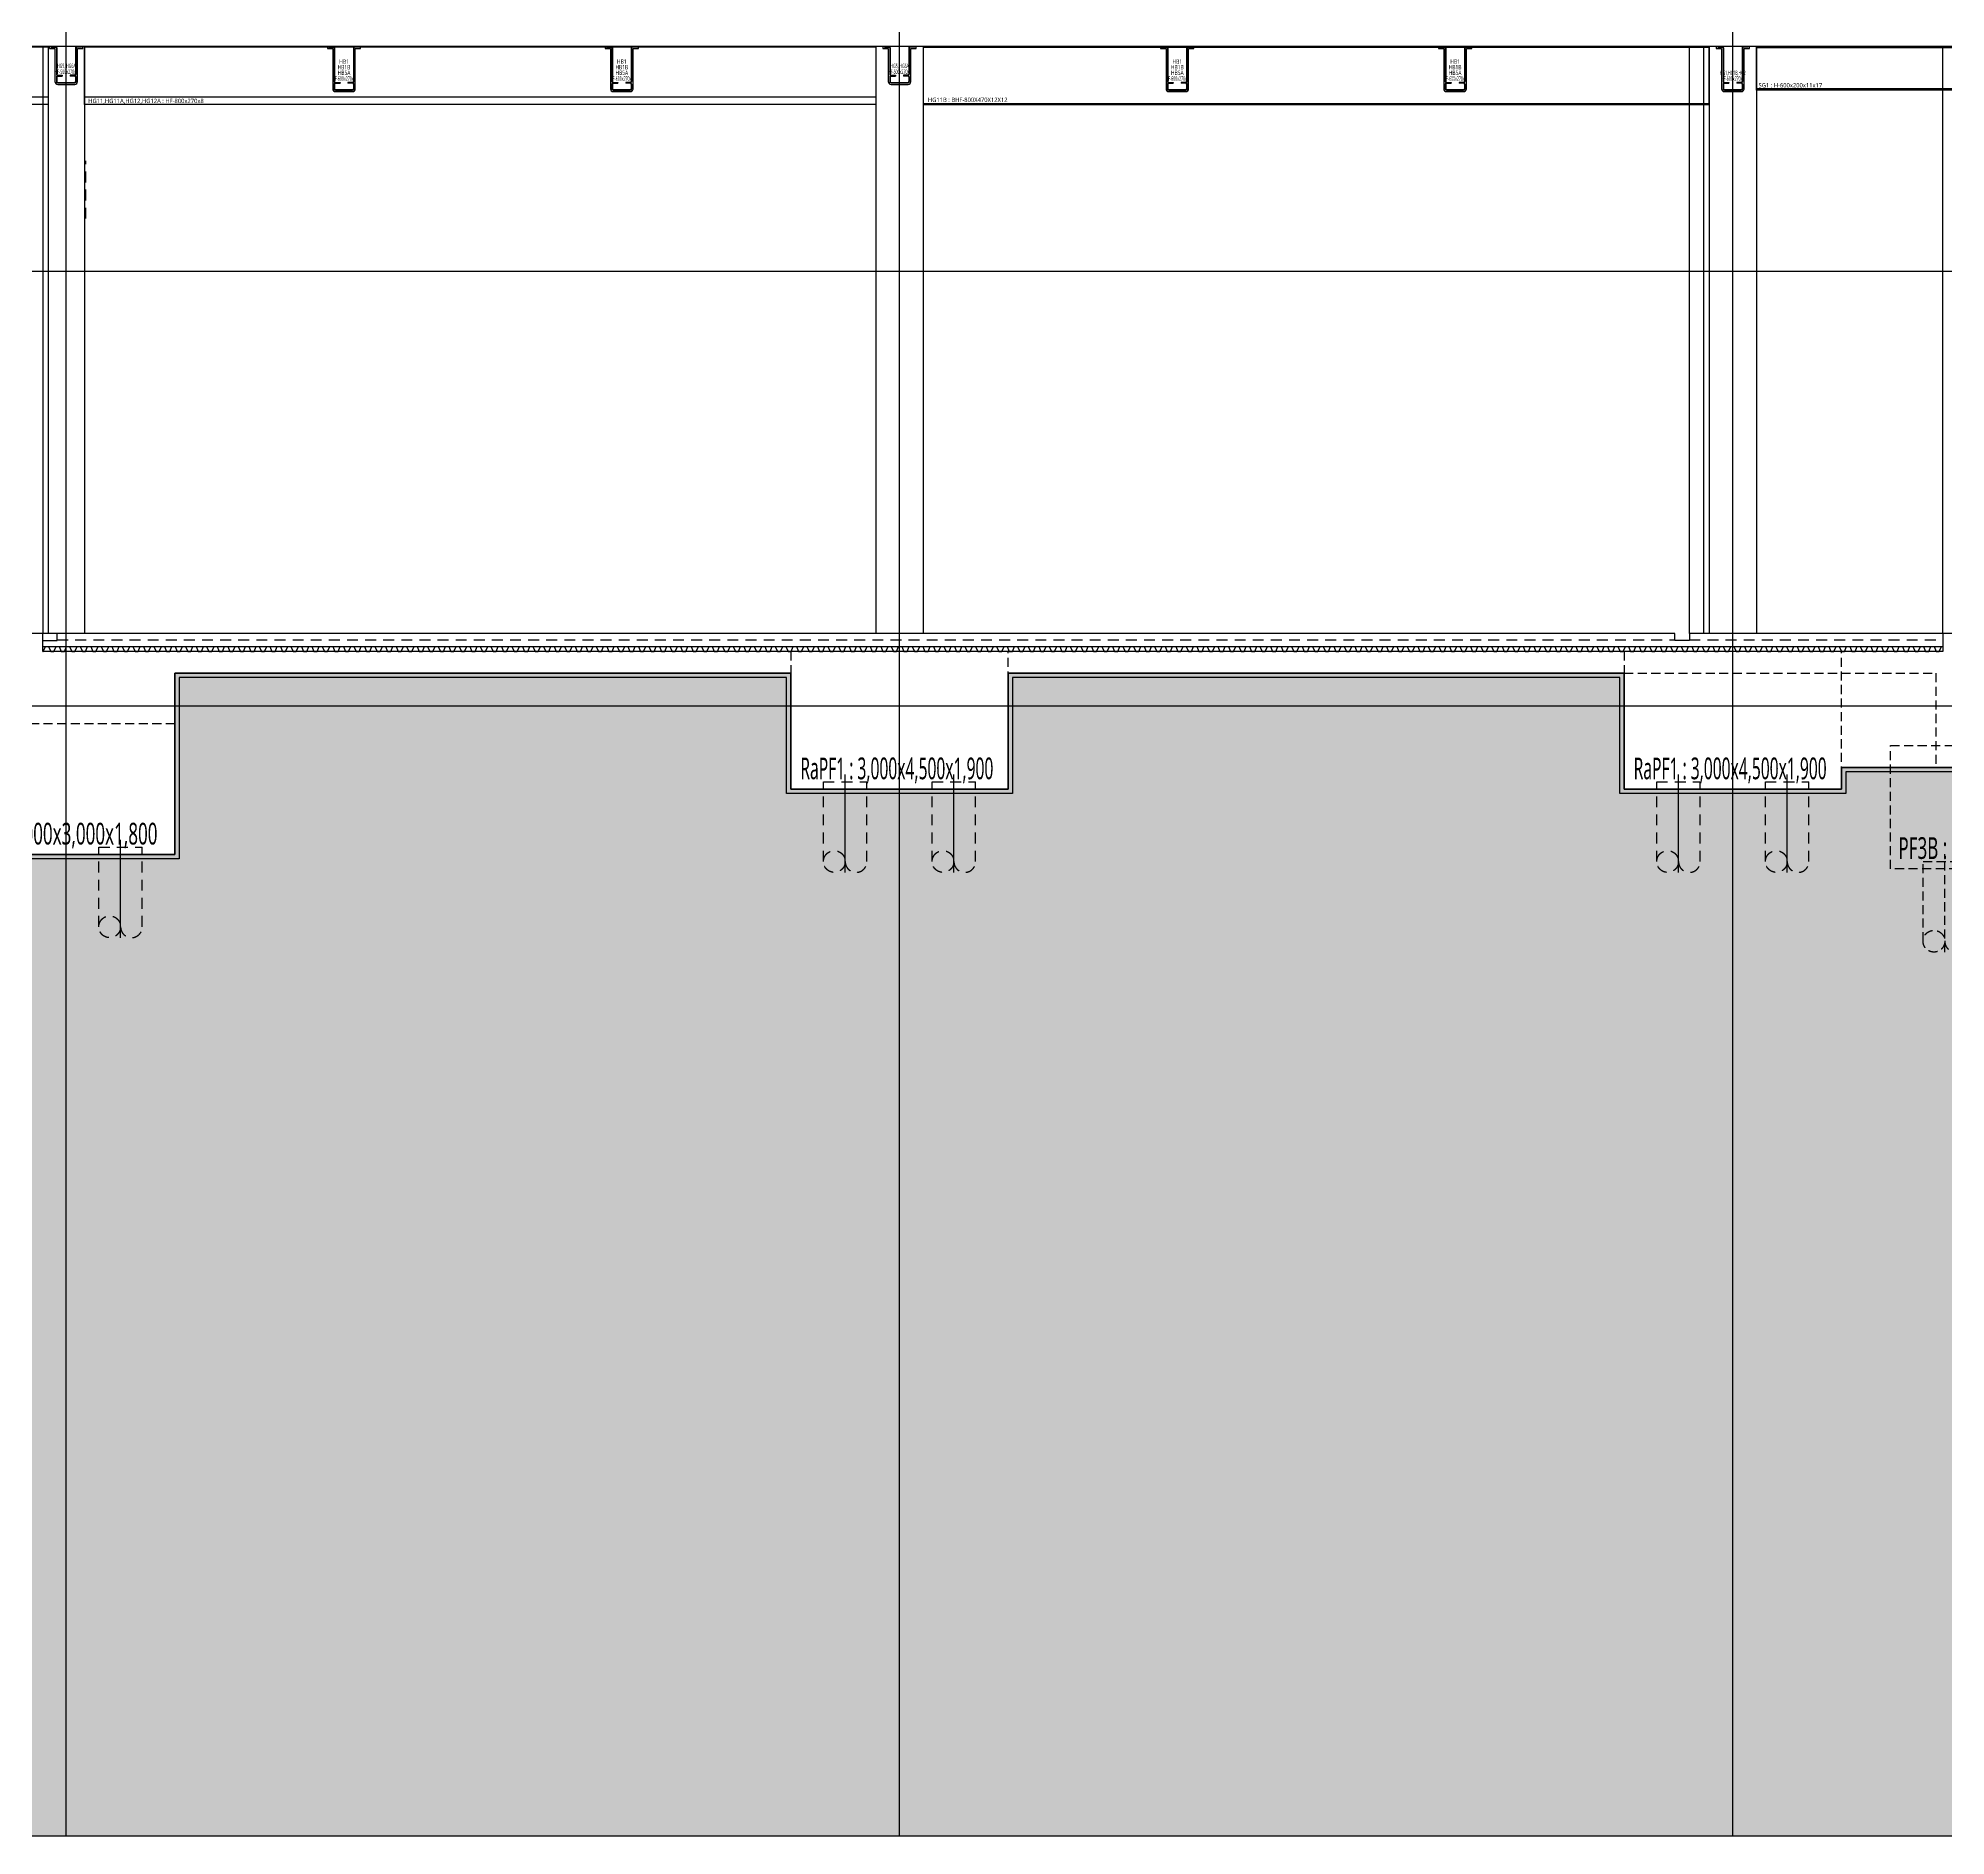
# Model space of a CAD drawing. Header units: millimetres. Extents: x 35054840 to 35483341, y -1288013 to -991013.
# Drawn here: x 35179638 to 35205965, y -1119859 to -1095042 of the extents above; entities that cross this region are included whole.
import ezdxf
from ezdxf.enums import TextEntityAlignment as Align

# ---------------------------------------------------------------- set-up
doc = ezdxf.new("R2010")
doc.units = ezdxf.units.MM
doc.header["$LTSCALE"] = 1000
doc.header["$MEASUREMENT"] = 0
doc.header["$PDSIZE"] = -10
doc.linetypes.add('HID', pattern=[2.5, 1.5, -1])
doc.linetypes.add('HIDDEN2', pattern=[0.1875, 0.125, -0.0625])
doc.layers.get('0').update_dxf_attribs({"linetype": 'CONTINUOUS'})
doc.layers.get('Defpoints').update_dxf_attribs({"color": 161, "linetype": 'CONTINUOUS'})
for name, color, linetype in [('!착공용비교list', 11, 'CONTINUOUS'), ('02-COL', 2, 'CONTINUOUS'), ('250', 250, 'CONTINUOUS'), ('cen', 1, 'CONTINUOUS'), ('con', 2, 'CONTINUOUS'), ('ELE-8', 8, 'CONTINUOUS'), ('ELE5', 254, 'CONTINUOUS'), ('ELE6', 8, 'CONTINUOUS'), ('FIN', 9, 'CONTINUOUS'), ('FIN(내화피복)', 8, 'CONTINUOUS'), ('FIN(패널-200글라스울)', 4, 'CONTINUOUS'), ('HAT-252', 252, 'CONTINUOUS'), ('HF', 3, 'CONTINUOUS'), ('KZ_횡단_계획선', 3, 'CONTINUOUS'), ('P-CEN', 6, 'HID'), ('PI', 6, 'HID'), ('S-SBEAM-HF', 4, 'CONTINUOUS'), ('S-SGIRDER-HF', 3, 'CONTINUOUS'), ('wire-meshes', 1, 'CONTINUOUS'), ('배수판', 5, 'CONTINUOUS'), ('판넬', 4, 'CONTINUOUS')]:
    doc.layers.add(name, color=color, linetype=linetype)
doc.layers.add('Defpionits(Foundation)', color=161, linetype='HIDDEN2', plot=False)
doc.styles.add('TE', font='malgun_0.ttf')

# ---------------------------------------------------------------- blocks, each defined once
blk = doc.blocks.new('sdfdfgdfgdfg')
at = {"layer": 'cen', "ltscale": 0.1}
for p, q in [((34537939, -193275), (34537939, -106382)), ((34549439, -193275), (34549439, -106382)), ((34560939, -193275), (34560939, -106382))]:
    blk.add_line(p, q, dxfattribs=at)
at = {"layer": 'cen', "ltscale": 5}
for p, q in [((34490299, -171675), (34770828, -171675)), ((34490299, -177675), (34770828, -177675))]:
    blk.add_line(p, q, dxfattribs=at)
blk = doc.blocks.new('sdfsdfdfgdfg')
at = {"layer": '02-COL', "ltscale": 0.1}
blk.add_lwpolyline([(34760476, -238240), (34761036, -238240), (34761036, -238490), (34711126, -238490)], dxfattribs=at)
blk = doc.blocks.new('파일입면')
at = {"layer": 'P-CEN'}
blk.add_line((0, -1150), (0, 200), dxfattribs=at)
at = {"layer": 'PI', "ltscale": 0.1}
for p, q in [((-300, -1000), (-300, 100)), ((-300, 100), (300, 100)), ((300, -1000), (300, 100))]:
    blk.add_line(p, q, dxfattribs=at)
blk.add_circle((-150, -1000), 150, dxfattribs=at)
blk.add_arc((150, -1000), 150, 179.9998, 0.0002, dxfattribs=at)
blk = doc.blocks.new('PF3B')
at = {"layer": 'Defpionits(Foundation)'}
for p, q in [((450, -1000), (450, 100)), ((450, 100), (1050, 100)), ((750, -1150), (750, 200)), ((1050, -1000), (1050, 100)), ((1950, -1000), (1950, 100)), ((1950, 100), (2550, 100)), ((2250, -1150), (2250, 200)), ((2550, -1000), (2550, 100))]:
    blk.add_line(p, q, dxfattribs=at)
blk.add_lwpolyline([(0, 1700), (3000, 1700), (3000, 0), (0, 0)], close=True, dxfattribs=at)
for centre in [(600, -1000), (2100, -1000)]:
    blk.add_circle(centre, 150, dxfattribs=at)
for centre in [(900, -1000), (2400, -1000)]:
    blk.add_arc(centre, 150, 179.9998, 0.0002, dxfattribs=at)
at = {"layer": 'Defpionits(Foundation)', "style": 'TE', "width": 0.6}
blk.add_text('PF3B : 3,000x4,500x1,700', height=300, dxfattribs=at).set_placement((110, 136))
blk = doc.blocks.new('RaPF1 SEC')
at = {"layer": 'Defpionits(Foundation)'}
blk.add_lwpolyline([(0, 0), (3000, 0), (3000, 1900), (0, 1900)], close=True, dxfattribs=at)
at = {"layer": 'Defpionits(Foundation)', "style": 'TE', "width": 0.55}
blk.add_text('RaPF1 : 3,000x4,500x1,900', height=300, dxfattribs=at).set_placement((131, 136))
blk = doc.blocks.new('PF4 SEC')
at = {"layer": 'Defpionits(Foundation)'}
blk.add_lwpolyline([(0, 0), (3000, 0), (3000, 1800), (0, 1800)], close=True, dxfattribs=at)
at = {"layer": 'Defpionits(Foundation)', "style": 'TE', "width": 0.6}
blk.add_text('PF4 : 3,000x3,000x1,800', height=300, dxfattribs=at).set_placement((131, 136))
blk = doc.blocks.new('HF')
at = {"layer": 'Defpoints'}
blk.add_point((0, 0), dxfattribs=at)
at = {"layer": 'HF', "color": 0, "linetype": 'ByBlock'}
for p, q in [((-209, 0), (-147, 0)), ((-209, 0), (-209, -6)), ((209, 0), (147, 0)), ((209, 0), (209, -6)), ((-209, -6), (-147, -6)), ((-135, -18), (-135, -482)), ((-129, -18), (-129, -482)), ((129, -18), (129, -482)), ((135, -18), (135, -482)), ((209, -6), (147, -6)), ((-135, -518), (-135, -582)), ((-129, -518), (-129, -582)), ((-117, -494), (-55, -494)), ((-117, -500), (-55, -500)), ((-117, -506), (-55, -506)), ((-55, -494), (-55, -500)), ((-55, -500), (-55, -506)), ((117, -494), (55, -494)), ((55, -494), (55, -500)), ((117, -500), (55, -500)), ((55, -500), (55, -506)), ((117, -506), (55, -506)), ((129, -518), (129, -582)), ((135, -518), (135, -582)), ((-117, -594), (117, -594)), ((-117, -600), (117, -600))]:
    blk.add_line(p, q, dxfattribs=at)
for centre, radius, start, end in [((-147, -18), 18, 0, 90), ((-147, -18), 12, 0, 90), ((147, -18), 18, 90, 180), ((147, -18), 12, 90, 180), ((-117, -482), 18, 180, 270), ((-117, -518), 18, 90, 180), ((-117, -482), 12, 180, 270), ((-117, -518), 12, 90, 180), ((117, -482), 12, 270, 360), ((117, -482), 18, 270, 360), ((117, -518), 18, 0, 90), ((117, -518), 12, 0, 90), ((-117, -582), 18, 180, 270), ((-117, -582), 12, 180, 270), ((117, -582), 12, 270, 360), ((117, -582), 18, 270, 360)]:
    blk.add_arc(centre, radius, start, end, dxfattribs=at)
blk = doc.blocks.new('HG1')
at = {"layer": 'S-SGIRDER-HF', "ltscale": 0.1}
blk.add_blockref('HF', (0, 0), dxfattribs=at)
at = {"layer": 'Defpoints', "style": 'TE', "width": 0.5}
for s, p in [('HG1,HG1B,HG2', (0, -361)), ('HF-600x270x6', (0, -442))]:
    blk.add_text(s, height=60, dxfattribs=at).set_placement(p, align=Align.MIDDLE_CENTER)
blk = doc.blocks.new('*U45')
at = {"layer": 'Defpoints'}
blk.add_point((0, 0), dxfattribs=at)
at = {"layer": 'HF', "color": 0, "linetype": 'ByBlock'}
for p, q in [((-209, 0), (-147, 0)), ((-209, 0), (-209, -6)), ((209, 0), (147, 0)), ((209, 0), (209, -6)), ((-209, -6), (-147, -6)), ((-135, -18), (-135, -382)), ((-129, -18), (-129, -382)), ((129, -18), (129, -382)), ((135, -18), (135, -382)), ((209, -6), (147, -6)), ((-135, -418), (-135, -482)), ((-129, -418), (-129, -482)), ((-117, -394), (-55, -394)), ((-117, -400), (-55, -400)), ((-117, -406), (-55, -406)), ((-117, -494), (117, -494)), ((-117, -500), (117, -500)), ((-55, -394), (-55, -400)), ((-55, -400), (-55, -406)), ((117, -394), (55, -394)), ((55, -394), (55, -400)), ((117, -400), (55, -400)), ((55, -400), (55, -406)), ((117, -406), (55, -406)), ((129, -418), (129, -482)), ((135, -418), (135, -482))]:
    blk.add_line(p, q, dxfattribs=at)
for centre, radius, start, end in [((-147, -18), 18, 0, 90), ((-147, -18), 12, 0, 90), ((147, -18), 18, 90, 180), ((147, -18), 12, 90, 180), ((-117, -382), 18, 180, 270), ((-117, -418), 18, 90, 180), ((-117, -482), 18, 180, 270), ((-117, -382), 12, 180, 270), ((-117, -418), 12, 90, 180), ((-117, -482), 12, 180, 270), ((117, -382), 12, 270, 360), ((117, -382), 18, 270, 360), ((117, -418), 18, 0, 90), ((117, -418), 12, 0, 90), ((117, -482), 12, 270, 360), ((117, -482), 18, 270, 360)]:
    blk.add_arc(centre, radius, start, end, dxfattribs=at)
blk = doc.blocks.new('HG5')
at = {"layer": 'S-SGIRDER-HF', "ltscale": 0.1}
blk.add_blockref('*U45', (0, 0), dxfattribs=at)
at = {"layer": 'Defpoints', "style": 'TE', "width": 0.5}
for s, p in [('HG5, HG6A', (2, -266)), ('HF-500x270x6', (2, -347))]:
    blk.add_text(s, height=60, dxfattribs=at).set_placement(p, align=Align.MIDDLE_CENTER)
blk = doc.blocks.new('HB1')
at = {"layer": 'S-SBEAM-HF'}
blk.add_blockref('HF', (0, 0), dxfattribs=at)
at = {"layer": 'Defpoints', "style": 'TE'}
for s, width, p in [('HB1B', 0.7, (0, -284)), ('HB1', 0.7, (0, -206)), ('HF-600x270x6', 0.5, (0, -442)), ('HB5A', 0.7, (0, -361))]:
    blk.add_text(s, height=60, dxfattribs=dict(at, width=width)).set_placement(p, align=Align.MIDDLE_CENTER)
blk = doc.blocks.new('*U224')
at = {"layer": 'ELE6', "ltscale": 0.1}
for p, q in [((10900, -8), (0, -8)), ((10900, -700), (0, -700))]:
    blk.add_line(p, q, dxfattribs=at)
blk.add_lwpolyline([(10900, -800), (0, -800), (0, 0), (10900, 0)], close=True, dxfattribs=at)
at = {"layer": 'Defpoints', "style": 'TE'}
blk.add_text('HG11,HG11A,HG12,HG12A : HF-800x270x8', height=60, dxfattribs=at).set_placement((851, -750), align=Align.MIDDLE_CENTER)
blk = doc.blocks.new('*U225')
at = {"layer": 'ELE6', "ltscale": 0.1}
for p, q in [((10925, -8), (0, -8)), ((10925, -700), (0, -700))]:
    blk.add_line(p, q, dxfattribs=at)
blk.add_lwpolyline([(10925, -800), (0, -800), (0, 0), (10925, 0)], close=True, dxfattribs=at)
at = {"layer": 'Defpoints', "style": 'TE'}
blk.add_text('HG11,HG11A,HG12,HG12A : HF-800x270x8', height=60, dxfattribs=at).set_placement((851, -750), align=Align.MIDDLE_CENTER)
blk = doc.blocks.new('*U227')
at = {"layer": 'ELE6', "ltscale": 0.1}
for p, q in [((10850, -12), (0, -12)), ((10850, -788), (0, -788))]:
    blk.add_line(p, q, dxfattribs=at)
blk.add_lwpolyline([(0, -800), (10850, -800), (10850, 0), (0, 0)], close=True, dxfattribs=at)
at = {"layer": 'Defpoints', "style": 'TE'}
blk.add_text('HG11B : BHF-800X470X12X12', height=60, dxfattribs=at).set_placement((616, -735), align=Align.MIDDLE_CENTER)
blk = doc.blocks.new('*U228')
at = {"layer": 'ELE6', "ltscale": 0.1}
for p, q in [((3025, 583), (0, 583)), ((3025, 17), (0, 17))]:
    blk.add_line(p, q, dxfattribs=at)
blk.add_lwpolyline([(3025, 0), (0, 0), (0, 600), (3025, 600)], close=True, dxfattribs=at)
at = {"layer": 'Defpoints', "style": 'TE'}
blk.add_text('SG1 : H-600x200x11x17', height=60, dxfattribs=at).set_placement((469, 66), align=Align.MIDDLE_CENTER)

msp = doc.modelspace()

# ---------------------------------------------------------------- hatches: boundary and pattern name
at = {"layer": '250', "ltscale": 0.5}
h = msp.add_hatch(dxfattribs=at)
h.set_pattern_fill('DOTS', color=256, scale=10000)
h.paths.add_polyline_path([(35132886.2, -1098928.9), (35132886.2, -1119858.9), (35412914.7, -1119858.9), (35412914.7, -1094258.9), (35383510.8, -1094258.9), (35383510.8, -1104808.9), (35383510.8, -1106757.2), (35383510.8, -1106808.9), (35368225.8, -1106808.9), (35368225.8, -1105108.9), (35204525.8, -1105108.9), (35204525.8, -1105408.9), (35201525.8, -1105408.9), (35201525.8, -1103808.9), (35193025.8, -1103808.9), (35193025.8, -1105408.9), (35190025.8, -1105408.9), (35190025.8, -1103808.9), (35181525.8, -1103808.9), (35181525.8, -1106309.9), (35178525.8, -1106309.9), (35178525.8, -1104808.9), (35170025.8, -1104808.9), (35170025.8, -1106408.9), (35167025.8, -1106408.9), (35167025.8, -1105008.9), (35159325.8, -1105008.9), (35159325.8, -1106008.9), (35156265.8, -1106008.9), (35156278.3, -1105858.9), (35156290.8, -1105858.9), (35156290.8, -1094558.9), (35156295.8, -1094158.9), (35145866.6, -1094158.9), (35145866.6, -1095458.9), (35144315.5, -1095458.9), (35144246.1, -1098928.9)])

# ---------------------------------------------------------------- linework, layer by layer
at = {"layer": 'con', "ltscale": 0.1}
for p, q in [((35201525.8, -1103808.9), (35201525.8, -1105408.9)), ((35201525.8, -1105408.9), (35204525.8, -1105408.9))]:
    msp.add_line(p, q, dxfattribs=at)
for points in [[(35205925.8, -1103508.9), (35179700.8, -1103508.9), (35179700.8, -1103258.9), (35179500.8, -1103258.9), (35179500.8, -1104508.9), (35157125.8, -1104508.9)], [(35206125.8, -1104808.9), (35206125.8, -1103258.9), (35205925.8, -1103258.9), (35205925.8, -1103508.9)], [(35181525.8, -1103808.9), (35181525.8, -1106309.9), (35178525.8, -1106309.9), (35178525.8, -1104808.9), (35170025.8, -1104808.9)], [(35181525.8, -1103808.9), (35190025.8, -1103808.9)], [(35193025.8, -1103808.9), (35193025.8, -1105408.9), (35190025.8, -1105408.9), (35190025.8, -1103808.9)], [(35193025.8, -1103808.9), (35201525.8, -1103808.9)], [(35204525.8, -1105408.9), (35204525.8, -1105108.9), (35368225.8, -1105108.9)]]:
    msp.add_lwpolyline(points, dxfattribs=at)
at = {"layer": 'Defpoints', "linetype": 'HIDDEN2'}
for p, q in [((35201525.8, -1103808.9), (35205825.8, -1103808.9)), ((35205825.8, -1103808.9), (35205825.8, -1105108.9))]:
    msp.add_line(p, q, dxfattribs=at)
at = {"layer": 'Defpoints'}
for points in [[(35368225.8, -1105108.9), (35204525.8, -1105108.9), (35204525.8, -1105408.9), (35201525.8, -1105408.9), (35201525.8, -1103808.9), (35193025.8, -1103808.9), (35193025.8, -1105408.9), (35190025.8, -1105408.9), (35190025.8, -1103808.9), (35181525.8, -1103808.9), (35181525.8, -1106309.9), (35178525.8, -1106309.9), (35178525.8, -1104808.9), (35170025.8, -1104808.9), (35170025.8, -1106408.9), (35167025.8, -1106408.9), (35167025.8, -1105008.9), (35159325.8, -1105008.9), (35159325.8, -1106008.9), (35156265.8, -1106008.9)], [(35132886.2, -1119858.9), (35412914.7, -1119858.9)]]:
    msp.add_lwpolyline(points, dxfattribs=at)
at = {"layer": 'ELE-8', "ltscale": 0.1}
msp.add_line((35179900.8, -1103258.9), (35179700.8, -1103258.9), dxfattribs=at)
at = {"layer": 'ELE5', "ltscale": 1000}
for points in [[(35179775.8, -1095158.9), (35179775.8, -1103258.9)], [(35180275.8, -1095158.9), (35180275.8, -1103258.9)], [(35191200.8, -1095158.9), (35191200.8, -1103258.9)], [(35191850.8, -1095158.9), (35191850.8, -1103258.9)], [(35202700.8, -1095158.9), (35202700.8, -1103258.9)], [(35203350.8, -1095158.9), (35203350.8, -1103258.9)]]:
    msp.add_lwpolyline(points, dxfattribs=at)
at = {"layer": 'FIN'}
for points in [[(35179700.8, -1103358.9), (35179900.8, -1103358.9), (35179900.8, -1103258.9)], [(35205925.8, -1103258.9), (35202425.8, -1103258.9), (35202425.8, -1103358.9), (35202225.8, -1103358.9), (35202225.8, -1103258.9), (35179900.8, -1103258.9)], [(35179700.8, -1103438.9), (35205925.8, -1103438.9)]]:
    msp.add_lwpolyline(points, dxfattribs=at)
at = {"layer": 'FIN', "ltscale": 0.1}
for points in [[(35156265.8, -1106008.9), (35159325.8, -1106008.9), (35159325.8, -1105008.9), (35167025.8, -1105008.9), (35167025.8, -1106408.9), (35170025.8, -1106408.9), (35170025.8, -1104808.9), (35178525.8, -1104808.9), (35178525.8, -1106309.9), (35181525.8, -1106309.9), (35181525.8, -1103808.9), (35190025.8, -1103808.9), (35190025.8, -1105408.9), (35193025.8, -1105408.9), (35193025.8, -1103808.9), (35201525.8, -1103808.9), (35201525.8, -1105408.9), (35204525.8, -1105408.9), (35204525.8, -1105108.9), (35368225.8, -1105108.9)], [(35368165.8, -1105168.9), (35204585.8, -1105168.9), (35204585.8, -1105468.9), (35201465.8, -1105468.9), (35201465.8, -1103868.9), (35193085.8, -1103868.9), (35193085.8, -1105468.9), (35189965.8, -1105468.9), (35189965.8, -1103868.9), (35181585.8, -1103868.9), (35181585.8, -1106369.9), (35178465.8, -1106369.9), (35178465.8, -1104868.9), (35170085.8, -1104868.9), (35170085.8, -1106468.9), (35166965.8, -1106468.9), (35166965.8, -1105068.9), (35159385.8, -1105068.9), (35159385.8, -1106068.9), (35156265.8, -1106068.9)]]:
    msp.add_lwpolyline(points, dxfattribs=at)
at = {"layer": 'FIN(내화피복)', "ltscale": 10000}
for points in [[(35179795.8, -1095158.9), (35179795.8, -1095185.9), (35179869.8, -1095185.9), (35179869.8, -1095640.9, 0.4142136), (35179908.8, -1095679.9), (35180142.8, -1095679.9, 0.4142136), (35180181.8, -1095640.9), (35180181.8, -1095185.9), (35180255.8, -1095185.9), (35180255.8, -1095158.9)], [(35183629.1, -1095158.9), (35183629.1, -1095185.9), (35183703.1, -1095185.9), (35183703.1, -1095740.9, 0.4142136), (35183742.1, -1095779.9), (35183976.1, -1095779.9, 0.4142136), (35184015.1, -1095740.9), (35184015.1, -1095185.9), (35184089.1, -1095185.9), (35184089.1, -1095158.9)], [(35187462.5, -1095158.9), (35187462.5, -1095185.9), (35187536.5, -1095185.9), (35187536.5, -1095740.9, 0.4142136), (35187575.5, -1095779.9), (35187809.5, -1095779.9, 0.4142136), (35187848.5, -1095740.9), (35187848.5, -1095185.9), (35187922.5, -1095185.9), (35187922.5, -1095158.9)], [(35191295.8, -1095158.9), (35191295.8, -1095185.9), (35191369.8, -1095185.9), (35191369.8, -1095640.9, 0.4142136), (35191408.8, -1095679.9), (35191642.8, -1095679.9, 0.4142136), (35191681.8, -1095640.9), (35191681.8, -1095185.9), (35191755.8, -1095185.9), (35191755.8, -1095158.9)], [(35195129.1, -1095158.9), (35195129.1, -1095185.9), (35195203.1, -1095185.9), (35195203.1, -1095740.9, 0.4142136), (35195242.1, -1095779.9), (35195476.1, -1095779.9, 0.4142136), (35195515.1, -1095740.9), (35195515.1, -1095185.9), (35195589.1, -1095185.9), (35195589.1, -1095158.9)], [(35198962.5, -1095158.9), (35198962.5, -1095185.9), (35199036.5, -1095185.9), (35199036.5, -1095740.9, 0.4142136), (35199075.5, -1095779.9), (35199309.5, -1095779.9, 0.4142136), (35199348.5, -1095740.9), (35199348.5, -1095185.9), (35199422.5, -1095185.9), (35199422.5, -1095158.9)], [(35202795.8, -1095158.9), (35202795.8, -1095185.9), (35202869.8, -1095185.9), (35202869.8, -1095740.9, 0.4142136), (35202908.8, -1095779.9), (35203142.8, -1095779.9, 0.4142136), (35203181.8, -1095740.9), (35203181.8, -1095185.9), (35203255.8, -1095185.9), (35203255.8, -1095158.9)]]:
    msp.add_lwpolyline(points, format="xyb", dxfattribs=at)
at = {"layer": 'FIN(패널-200글라스울)', "ltscale": 0.1}
for p, q in [((35202425.8, -1103258.9), (35202425.8, -1095158.9)), ((35202625.8, -1103258.9), (35202625.8, -1095158.9))]:
    msp.add_line(p, q, dxfattribs=at)
msp.add_lwpolyline([(35179700.8, -1095158.9), (35179700.8, -1103258.9)], dxfattribs=at)
at = {"layer": 'HAT-252', "linetype": 'HID', "ltscale": 0.1}
msp.add_lwpolyline([(35180296, -1097533.8), (35180296, -1096733.8)], dxfattribs=at)
at = {"layer": 'KZ_횡단_계획선'}
msp.add_lwpolyline([(35368225.8, -1105108.9), (35204525.8, -1105108.9), (35204525.8, -1105408.9), (35201525.8, -1105408.9), (35201525.8, -1103808.9), (35193025.8, -1103808.9), (35193025.8, -1105408.9), (35190025.8, -1105408.9), (35190025.8, -1103808.9), (35181525.8, -1103808.9), (35181525.8, -1106309.9), (35178525.8, -1106309.9), (35178525.8, -1104808.9), (35170025.8, -1104808.9), (35170025.8, -1106408.9), (35167025.8, -1106408.9), (35167025.8, -1105008.9), (35159325.8, -1105008.9), (35159325.8, -1106008.9), (35156325.8, -1106008.9)], dxfattribs=at)
at = {"layer": 'wire-meshes', "linetype": 'HID', "ltscale": 0.1}
for points in [[(35179900.8, -1103348.9), (35202225.8, -1103348.9)], [(35202425.8, -1103348.9), (35205925.8, -1103348.9)]]:
    msp.add_lwpolyline(points, dxfattribs=at)
at = {"layer": '배수판'}
msp.add_lwpolyline([(35179700.8, -1103508.9), (35179709.4, -1103508.9), (35179739.3, -1103438.9), (35179782.1, -1103438.9), (35179812, -1103508.9), (35179854.8, -1103508.9), (35179884.7, -1103438.9), (35179927.5, -1103438.9), (35179957.4, -1103508.9), (35180000.2, -1103508.9), (35180030.1, -1103438.9), (35180072.9, -1103438.9), (35180102.8, -1103508.9), (35180145.6, -1103508.9), (35180175.5, -1103438.9), (35180218.3, -1103438.9), (35180248.2, -1103508.9), (35180291, -1103508.9), (35180320.9, -1103438.9), (35180363.7, -1103438.9), (35180393.6, -1103508.9), (35180436.4, -1103508.9), (35180466.3, -1103438.9), (35180509.1, -1103438.9), (35180539, -1103508.9), (35180581.8, -1103508.9), (35180611.7, -1103438.9), (35180654.5, -1103438.9), (35180684.4, -1103508.9), (35180727.2, -1103508.9), (35180757.1, -1103438.9), (35180799.9, -1103438.9), (35180829.8, -1103508.9), (35180872.6, -1103508.9), (35180902.5, -1103438.9), (35180945.3, -1103438.9), (35180975.2, -1103508.9), (35181018, -1103508.9), (35181047.9, -1103438.9), (35181090.7, -1103438.9), (35181120.6, -1103508.9), (35181163.4, -1103508.9), (35181193.3, -1103438.9), (35181236.1, -1103438.9), (35181266, -1103508.9), (35181308.8, -1103508.9), (35181338.7, -1103438.9), (35181381.5, -1103438.9), (35181411.4, -1103508.9), (35181454.2, -1103508.9), (35181484.1, -1103438.9), (35181526.9, -1103438.9), (35181556.8, -1103508.9), (35181599.6, -1103508.9), (35181629.5, -1103438.9), (35181672.3, -1103438.9), (35181702.2, -1103508.9), (35181745, -1103508.9), (35181774.9, -1103438.9), (35181817.7, -1103438.9), (35181847.6, -1103508.9), (35181890.3, -1103508.9), (35181920.3, -1103438.9), (35181963, -1103438.9), (35181993, -1103508.9), (35182035.7, -1103508.9), (35182065.7, -1103438.9), (35182108.4, -1103438.9), (35182138.4, -1103508.9), (35182181.1, -1103508.9), (35182211.1, -1103438.9), (35182253.8, -1103438.9), (35182283.8, -1103508.9), (35182326.5, -1103508.9), (35182356.5, -1103438.9), (35182399.2, -1103438.9), (35182429.2, -1103508.9), (35182471.9, -1103508.9), (35182501.9, -1103438.9), (35182544.6, -1103438.9), (35182574.6, -1103508.9), (35182617.3, -1103508.9), (35182647.3, -1103438.9), (35182690, -1103438.9), (35182720, -1103508.9), (35182762.7, -1103508.9), (35182792.7, -1103438.9), (35182835.4, -1103438.9), (35182865.4, -1103508.9), (35182908.1, -1103508.9), (35182938.1, -1103438.9), (35182980.8, -1103438.9), (35183010.8, -1103508.9), (35183053.5, -1103508.9), (35183083.5, -1103438.9), (35183126.2, -1103438.9), (35183156.2, -1103508.9), (35183177.5, -1103508.9), (35183198.9, -1103508.9), (35183228.9, -1103438.9), (35183271.6, -1103438.9), (35183301.6, -1103508.9), (35183344.3, -1103508.9), (35183374.3, -1103438.9), (35183395.6, -1103438.9), (35183414, -1103438.9), (35183443.9, -1103508.9), (35183486.7, -1103508.9), (35183516.6, -1103438.9), (35183559.3, -1103438.9), (35183589.3, -1103508.9), (35183632, -1103508.9), (35183662, -1103438.9), (35183704.7, -1103438.9), (35183734.7, -1103508.9), (35183777.4, -1103508.9), (35183807.4, -1103438.9), (35183850.1, -1103438.9), (35183880.1, -1103508.9), (35183922.8, -1103508.9), (35183952.8, -1103438.9), (35183995.5, -1103438.9), (35184025.5, -1103508.9), (35184068.2, -1103508.9), (35184098.2, -1103438.9), (35184140.9, -1103438.9), (35184170.9, -1103508.9), (35184213.6, -1103508.9), (35184243.6, -1103438.9), (35184286.3, -1103438.9), (35184316.3, -1103508.9), (35184359, -1103508.9), (35184389, -1103438.9), (35184431.7, -1103438.9), (35184461.7, -1103508.9), (35184504.4, -1103508.9), (35184534.4, -1103438.9), (35184577.1, -1103438.9), (35184607.1, -1103508.9), (35184649.8, -1103508.9), (35184679.8, -1103438.9), (35184722.5, -1103438.9), (35184752.5, -1103508.9), (35184795.2, -1103508.9), (35184825.2, -1103438.9), (35184867.9, -1103438.9), (35184897.9, -1103508.9), (35184940.6, -1103508.9), (35184970.6, -1103438.9), (35185013.3, -1103438.9), (35185043.3, -1103508.9), (35185086, -1103508.9), (35185116, -1103438.9), (35185158.7, -1103438.9), (35185188.7, -1103508.9), (35185231.4, -1103508.9), (35185261.4, -1103438.9), (35185304.1, -1103438.9), (35185334.1, -1103508.9), (35185376.8, -1103508.9), (35185406.8, -1103438.9), (35185449.5, -1103438.9), (35185479.4, -1103508.9), (35185522.2, -1103508.9), (35185552.1, -1103438.9), (35185594.9, -1103438.9), (35185624.8, -1103508.9), (35185667.6, -1103508.9), (35185697.5, -1103438.9), (35185740.3, -1103438.9), (35185770.2, -1103508.9), (35185813, -1103508.9), (35185842.9, -1103438.9), (35185885.7, -1103438.9), (35185915.6, -1103508.9), (35185958.4, -1103508.9), (35185988.3, -1103438.9), (35186031.1, -1103438.9), (35186061, -1103508.9), (35186103.8, -1103508.9), (35186133.7, -1103438.9), (35186176.5, -1103438.9), (35186206.4, -1103508.9), (35186249.2, -1103508.9), (35186279.1, -1103438.9), (35186321.9, -1103438.9), (35186351.8, -1103508.9), (35186394.6, -1103508.9), (35186424.5, -1103438.9), (35186467.3, -1103438.9), (35186497.2, -1103508.9), (35186540, -1103508.9), (35186569.9, -1103438.9), (35186612.7, -1103438.9), (35186642.6, -1103508.9), (35186685.4, -1103508.9), (35186715.3, -1103438.9), (35186758.1, -1103438.9), (35186788, -1103508.9), (35186830.8, -1103508.9), (35186860.7, -1103438.9), (35186903.5, -1103438.9), (35186933.4, -1103508.9), (35186976.2, -1103508.9), (35187006.1, -1103438.9), (35187048.9, -1103438.9), (35187078.8, -1103508.9), (35187121.6, -1103508.9), (35187151.5, -1103438.9), (35187194.3, -1103438.9), (35187224.2, -1103508.9), (35187267, -1103508.9), (35187296.9, -1103438.9), (35187339.7, -1103438.9), (35187369.6, -1103508.9), (35187412.4, -1103508.9), (35187442.3, -1103438.9), (35187485.1, -1103438.9), (35187515, -1103508.9), (35187557.8, -1103508.9), (35187587.7, -1103438.9), (35187630.5, -1103438.9), (35187660.4, -1103508.9), (35187703.2, -1103508.9), (35187733.1, -1103438.9), (35187775.9, -1103438.9), (35187805.8, -1103508.9), (35187848.6, -1103508.9), (35187878.5, -1103438.9), (35187921.3, -1103438.9), (35187951.2, -1103508.9), (35187994, -1103508.9), (35188023.9, -1103438.9), (35188066.7, -1103438.9), (35188096.6, -1103508.9), (35188139.4, -1103508.9), (35188169.3, -1103438.9), (35188212.1, -1103438.9), (35188242, -1103508.9), (35188284.8, -1103508.9), (35188314.7, -1103438.9), (35188357.5, -1103438.9), (35188387.4, -1103508.9), (35188430.2, -1103508.9), (35188460.1, -1103438.9), (35188502.9, -1103438.9), (35188532.8, -1103508.9), (35188575.6, -1103508.9), (35188605.5, -1103438.9), (35188648.3, -1103438.9), (35188678.2, -1103508.9), (35188721, -1103508.9), (35188750.9, -1103438.9), (35188793.7, -1103438.9), (35188823.6, -1103508.9), (35188866.4, -1103508.9), (35188896.3, -1103438.9), (35188939.1, -1103438.9), (35188969, -1103508.9), (35189011.8, -1103508.9), (35189041.7, -1103438.9), (35189084.5, -1103438.9), (35189114.4, -1103508.9), (35189157.2, -1103508.9), (35189187.1, -1103438.9), (35189229.9, -1103438.9), (35189259.8, -1103508.9), (35189302.6, -1103508.9), (35189332.5, -1103438.9), (35189375.3, -1103438.9), (35189405.2, -1103508.9), (35189448, -1103508.9), (35189477.9, -1103438.9), (35189520.7, -1103438.9), (35189550.6, -1103508.9), (35189593.4, -1103508.9), (35189623.3, -1103438.9), (35189666.1, -1103438.9), (35189696, -1103508.9), (35189738.8, -1103508.9), (35189768.7, -1103438.9), (35189811.5, -1103438.9), (35189841.4, -1103508.9), (35189884.2, -1103508.9), (35189914.1, -1103438.9), (35189956.9, -1103438.9), (35189986.8, -1103508.9), (35190029.6, -1103508.9), (35190059.5, -1103438.9), (35190102.3, -1103438.9), (35190132.2, -1103508.9), (35190175, -1103508.9), (35190204.9, -1103438.9), (35190247.7, -1103438.9), (35190277.6, -1103508.9), (35190320.4, -1103508.9), (35190350.3, -1103438.9), (35190393.1, -1103438.9), (35190423, -1103508.9), (35190465.8, -1103508.9), (35190495.7, -1103438.9), (35190538.5, -1103438.9), (35190568.4, -1103508.9), (35190611.2, -1103508.9), (35190641.1, -1103438.9), (35190683.9, -1103438.9), (35190713.8, -1103508.9), (35190756.6, -1103508.9), (35190786.5, -1103438.9), (35190829.3, -1103438.9), (35190859.2, -1103508.9), (35190902, -1103508.9), (35190931.9, -1103438.9), (35190974.7, -1103438.9), (35191004.6, -1103508.9), (35191047.4, -1103508.9), (35191077.3, -1103438.9), (35191120.1, -1103438.9), (35191150, -1103508.9), (35191192.8, -1103508.9), (35191222.7, -1103438.9), (35191265.5, -1103438.9), (35191295.4, -1103508.9), (35191338.2, -1103508.9), (35191368.1, -1103438.9), (35191410.9, -1103438.9), (35191440.8, -1103508.9), (35191483.6, -1103508.9), (35191513.5, -1103438.9), (35191556.3, -1103438.9), (35191586.2, -1103508.9), (35191629, -1103508.9), (35191658.9, -1103438.9), (35191701.7, -1103438.9), (35191731.6, -1103508.9), (35191774.4, -1103508.9), (35191804.3, -1103438.9), (35191847.1, -1103438.9), (35191877, -1103508.9), (35191919.8, -1103508.9), (35191949.7, -1103438.9), (35191992.5, -1103438.9), (35192022.4, -1103508.9), (35192065.2, -1103508.9), (35192095.1, -1103438.9), (35192137.9, -1103438.9), (35192167.8, -1103508.9), (35192210.6, -1103508.9), (35192240.5, -1103438.9), (35192283.3, -1103438.9), (35192313.2, -1103508.9), (35192356, -1103508.9), (35192385.9, -1103438.9), (35192428.7, -1103438.9), (35192458.6, -1103508.9), (35192501.3, -1103508.9), (35192531.3, -1103438.9), (35192574, -1103438.9), (35192604, -1103508.9), (35192646.7, -1103508.9), (35192676.7, -1103438.9), (35192719.4, -1103438.9), (35192749.4, -1103508.9), (35192792.1, -1103508.9), (35192822.1, -1103438.9), (35192864.8, -1103438.9), (35192894.8, -1103508.9), (35192937.5, -1103508.9), (35192967.5, -1103438.9), (35193010.2, -1103438.9), (35193040.2, -1103508.9), (35193082.9, -1103508.9), (35193112.9, -1103438.9), (35193155.6, -1103438.9), (35193185.6, -1103508.9), (35193228.3, -1103508.9), (35193258.3, -1103438.9), (35193301, -1103438.9), (35193331, -1103508.9), (35193373.7, -1103508.9), (35193403.7, -1103438.9), (35193446.4, -1103438.9), (35193476.4, -1103508.9), (35193519.1, -1103508.9), (35193549.1, -1103438.9), (35193591.8, -1103438.9), (35193621.8, -1103508.9), (35193664.5, -1103508.9), (35193694.5, -1103438.9), (35193737.2, -1103438.9), (35193767.2, -1103508.9), (35193809.9, -1103508.9), (35193839.9, -1103438.9), (35193882.6, -1103438.9), (35193912.6, -1103508.9), (35193955.3, -1103508.9), (35193985.3, -1103438.9), (35194028, -1103438.9), (35194058, -1103508.9), (35194100.7, -1103508.9), (35194130.7, -1103438.9), (35194173.4, -1103438.9), (35194203.4, -1103508.9), (35194246.1, -1103508.9), (35194276.1, -1103438.9), (35194318.8, -1103438.9), (35194348.8, -1103508.9), (35194391.5, -1103508.9), (35194421.4, -1103438.9), (35194464.2, -1103438.9), (35194494.1, -1103508.9), (35194536.9, -1103508.9), (35194566.8, -1103438.9), (35194609.6, -1103438.9), (35194639.5, -1103508.9), (35194682.3, -1103508.9), (35194712.2, -1103438.9), (35194755, -1103438.9), (35194784.9, -1103508.9), (35194827.7, -1103508.9), (35194857.6, -1103438.9), (35194900.4, -1103438.9), (35194930.3, -1103508.9), (35194973.1, -1103508.9), (35195003, -1103438.9), (35195045.8, -1103438.9), (35195075.7, -1103508.9), (35195118.5, -1103508.9), (35195148.4, -1103438.9), (35195191.2, -1103438.9), (35195221.1, -1103508.9), (35195263.9, -1103508.9), (35195293.8, -1103438.9), (35195336.6, -1103438.9), (35195366.5, -1103508.9), (35195409.3, -1103508.9), (35195439.2, -1103438.9), (35195482, -1103438.9), (35195511.9, -1103508.9), (35195554.7, -1103508.9), (35195584.6, -1103438.9), (35195627.4, -1103438.9), (35195657.3, -1103508.9), (35195700.1, -1103508.9), (35195730, -1103438.9), (35195772.8, -1103438.9), (35195802.7, -1103508.9), (35195845.5, -1103508.9), (35195875.4, -1103438.9), (35195918.2, -1103438.9), (35195948.1, -1103508.9), (35195990.9, -1103508.9), (35196020.8, -1103438.9), (35196063.6, -1103438.9), (35196093.5, -1103508.9), (35196136.3, -1103508.9), (35196166.2, -1103438.9), (35196209, -1103438.9), (35196238.9, -1103508.9), (35196281.7, -1103508.9), (35196311.6, -1103438.9), (35196354.4, -1103438.9), (35196384.3, -1103508.9), (35196427.1, -1103508.9), (35196457, -1103438.9), (35196499.8, -1103438.9), (35196529.7, -1103508.9), (35196572.5, -1103508.9), (35196602.4, -1103438.9), (35196645.2, -1103438.9), (35196675.1, -1103508.9), (35196717.9, -1103508.9), (35196747.8, -1103438.9), (35196790.6, -1103438.9), (35196820.5, -1103508.9), (35196863.3, -1103508.9), (35196893.2, -1103438.9), (35196936, -1103438.9), (35196965.9, -1103508.9), (35197008.7, -1103508.9), (35197038.6, -1103438.9), (35197081.4, -1103438.9), (35197111.3, -1103508.9), (35197154.1, -1103508.9), (35197184, -1103438.9), (35197226.8, -1103438.9), (35197256.7, -1103508.9), (35197299.5, -1103508.9), (35197329.4, -1103438.9), (35197372.2, -1103438.9), (35197402.1, -1103508.9), (35197444.9, -1103508.9), (35197474.8, -1103438.9), (35197517.6, -1103438.9), (35197547.5, -1103508.9), (35197590.3, -1103508.9), (35197620.2, -1103438.9), (35197663, -1103438.9), (35197692.9, -1103508.9), (35197735.7, -1103508.9), (35197765.6, -1103438.9), (35197808.4, -1103438.9), (35197838.3, -1103508.9), (35197881.1, -1103508.9), (35197911, -1103438.9), (35197953.8, -1103438.9), (35197983.7, -1103508.9), (35198026.5, -1103508.9), (35198056.4, -1103438.9), (35198099.2, -1103438.9), (35198129.1, -1103508.9), (35198150.5, -1103508.9), (35198171.9, -1103508.9), (35198201.8, -1103438.9), (35198244.6, -1103438.9), (35198274.5, -1103508.9), (35198317.3, -1103508.9), (35198347.2, -1103438.9), (35198368.6, -1103438.9), (35198386.9, -1103438.9), (35198416.8, -1103508.9), (35198459.6, -1103508.9), (35198489.5, -1103438.9), (35198532.3, -1103438.9), (35198562.2, -1103508.9), (35198605, -1103508.9), (35198634.9, -1103438.9), (35198677.7, -1103438.9), (35198707.6, -1103508.9), (35198750.4, -1103508.9), (35198780.3, -1103438.9), (35198823.1, -1103438.9), (35198853, -1103508.9), (35198895.8, -1103508.9), (35198925.7, -1103438.9), (35198968.5, -1103438.9), (35198998.4, -1103508.9), (35199041.2, -1103508.9), (35199071.1, -1103438.9), (35199113.9, -1103438.9), (35199143.8, -1103508.9), (35199186.6, -1103508.9), (35199216.5, -1103438.9), (35199259.3, -1103438.9), (35199289.2, -1103508.9), (35199332, -1103508.9), (35199361.9, -1103438.9), (35199404.7, -1103438.9), (35199434.6, -1103508.9), (35199477.4, -1103508.9), (35199507.3, -1103438.9), (35199550.1, -1103438.9), (35199580, -1103508.9), (35199622.8, -1103508.9), (35199652.7, -1103438.9), (35199695.5, -1103438.9), (35199725.4, -1103508.9), (35199768.2, -1103508.9), (35199798.1, -1103438.9), (35199840.9, -1103438.9), (35199870.8, -1103508.9), (35199913.6, -1103508.9), (35199943.5, -1103438.9), (35199986.3, -1103438.9), (35200016.2, -1103508.9), (35200059, -1103508.9), (35200088.9, -1103438.9), (35200131.7, -1103438.9), (35200161.6, -1103508.9), (35200204.4, -1103508.9), (35200234.3, -1103438.9), (35200277.1, -1103438.9), (35200307, -1103508.9), (35200349.8, -1103508.9), (35200379.7, -1103438.9), (35200422.5, -1103438.9), (35200452.4, -1103508.9), (35200495.2, -1103508.9), (35200525.1, -1103438.9), (35200567.9, -1103438.9), (35200597.8, -1103508.9), (35200640.6, -1103508.9), (35200670.5, -1103438.9), (35200713.3, -1103438.9), (35200743.2, -1103508.9), (35200786, -1103508.9), (35200815.9, -1103438.9), (35200858.7, -1103438.9), (35200888.6, -1103508.9), (35200931.4, -1103508.9), (35200961.3, -1103438.9), (35201004.1, -1103438.9), (35201034, -1103508.9), (35201076.8, -1103508.9), (35201106.7, -1103438.9), (35201149.5, -1103438.9), (35201179.4, -1103508.9), (35201222.2, -1103508.9), (35201252.1, -1103438.9), (35201294.9, -1103438.9), (35201324.8, -1103508.9), (35201367.6, -1103508.9), (35201397.5, -1103438.9), (35201440.3, -1103438.9), (35201470.2, -1103508.9), (35201513, -1103508.9), (35201542.9, -1103438.9), (35201585.7, -1103438.9), (35201615.6, -1103508.9), (35201658.4, -1103508.9), (35201688.3, -1103438.9), (35201731.1, -1103438.9), (35201761, -1103508.9), (35201803.8, -1103508.9), (35201833.7, -1103438.9), (35201876.5, -1103438.9), (35201906.4, -1103508.9), (35201949.2, -1103508.9), (35201979.1, -1103438.9), (35202021.9, -1103438.9), (35202051.8, -1103508.9), (35202094.6, -1103508.9), (35202124.5, -1103438.9), (35202167.3, -1103438.9), (35202197.2, -1103508.9), (35202240, -1103508.9), (35202269.9, -1103438.9), (35202312.7, -1103438.9), (35202342.6, -1103508.9), (35202385.4, -1103508.9), (35202415.3, -1103438.9), (35202458.1, -1103438.9), (35202488, -1103508.9), (35202530.8, -1103508.9), (35202560.7, -1103438.9), (35202603.5, -1103438.9), (35202633.4, -1103508.9), (35202676.2, -1103508.9), (35202706.1, -1103438.9), (35202748.9, -1103438.9), (35202778.8, -1103508.9), (35202821.6, -1103508.9), (35202851.5, -1103438.9), (35202894.3, -1103438.9), (35202924.2, -1103508.9), (35202967, -1103508.9), (35202996.9, -1103438.9), (35203039.7, -1103438.9), (35203069.6, -1103508.9), (35203112.3, -1103508.9), (35203142.3, -1103438.9), (35203185, -1103438.9), (35203215, -1103508.9), (35203257.7, -1103508.9), (35203287.7, -1103438.9), (35203330.4, -1103438.9), (35203360.4, -1103508.9), (35203403.1, -1103508.9), (35203433.1, -1103438.9), (35203475.8, -1103438.9), (35203505.8, -1103508.9), (35203548.5, -1103508.9), (35203578.5, -1103438.9), (35203621.2, -1103438.9), (35203651.2, -1103508.9), (35203693.9, -1103508.9), (35203723.9, -1103438.9), (35203766.6, -1103438.9), (35203796.6, -1103508.9), (35203839.3, -1103508.9), (35203869.3, -1103438.9), (35203912, -1103438.9), (35203942, -1103508.9), (35203984.7, -1103508.9), (35204014.7, -1103438.9), (35204057.4, -1103438.9), (35204087.4, -1103508.9), (35204130.1, -1103508.9), (35204160.1, -1103438.9), (35204202.8, -1103438.9), (35204232.8, -1103508.9), (35204275.5, -1103508.9), (35204305.5, -1103438.9), (35204348.2, -1103438.9), (35204378.2, -1103508.9), (35204420.9, -1103508.9), (35204450.9, -1103438.9), (35204493.6, -1103438.9), (35204523.6, -1103508.9), (35204566.3, -1103508.9), (35204596.3, -1103438.9), (35204639, -1103438.9), (35204669, -1103508.9), (35204711.7, -1103508.9), (35204741.7, -1103438.9), (35204784.4, -1103438.9), (35204814.4, -1103508.9), (35204857.1, -1103508.9), (35204887.1, -1103438.9), (35204929.8, -1103438.9), (35204959.8, -1103508.9), (35205002.5, -1103508.9), (35205032.4, -1103438.9), (35205075.2, -1103438.9), (35205105.1, -1103508.9), (35205147.9, -1103508.9), (35205177.8, -1103438.9), (35205220.6, -1103438.9), (35205250.5, -1103508.9), (35205293.3, -1103508.9), (35205323.2, -1103438.9), (35205366, -1103438.9), (35205395.9, -1103508.9), (35205438.7, -1103508.9), (35205468.6, -1103438.9), (35205511.4, -1103438.9), (35205541.3, -1103508.9), (35205584.1, -1103508.9), (35205614, -1103438.9), (35205656.8, -1103438.9), (35205686.7, -1103508.9), (35205729.5, -1103508.9), (35205759.4, -1103438.9), (35205802.2, -1103438.9), (35205832.1, -1103508.9), (35205874.9, -1103508.9), (35205904.8, -1103438.9), (35205925.8, -1103438.9)], dxfattribs=at)
at = {"layer": '판넬', "ltscale": 0.1}
msp.add_lwpolyline([(35205925.8, -1103258.9), (35205925.8, -1095158.9)], dxfattribs=at)

# ---------------------------------------------------------------- block references
at = {"layer": '!착공용비교list'}
for p in [(35190775.8, -1105408.9), (35192275.8, -1105408.9), (35202275.8, -1105408.9), (35203775.8, -1105408.9), (35180775.8, -1106309.9)]:
    msp.add_blockref('파일입면', p, dxfattribs=at)
msp.add_blockref('sdfdfgdfgdfg', (642087, -926584.2))
at = {"layer": '02-COL', "ltscale": 0.1}
for p in [(35183859.1, -1095158.9), (35187692.5, -1095158.9), (35195359.1, -1095158.9), (35199192.5, -1095158.9)]:
    msp.add_blockref('HB1', p, dxfattribs=at)
at = {"layer": 'Defpionits(Foundation)'}
for name, p in [('RaPF1 SEC', (35190025.8, -1105408.9)), ('RaPF1 SEC', (35201525.8, -1105408.9)), ('PF4 SEC', (35178525.8, -1106309.9)), ('PF3B', (35205200.8, -1106508.9))]:
    msp.add_blockref(name, p, dxfattribs=at)
at = {"layer": 'ELE6'}
for name, p in [('*U224', (35168875.8, -1095158.9)), ('*U225', (35180275.8, -1095158.9)), ('*U227', (35191850.8, -1095158.9)), ('*U228', (35203350.8, -1095758.9))]:
    msp.add_blockref(name, p, dxfattribs=at)
at = {"layer": 'S-SGIRDER-HF', "ltscale": 0.1}
for name, p in [('HG5', (35180025.8, -1095158.9)), ('HG5', (35191525.8, -1095158.9)), ('HG1', (35203025.8, -1095158.9))]:
    msp.add_blockref(name, p, dxfattribs=at)
at = {"layer": 'wire-meshes', "linetype": 'HID', "ltscale": 0.1}
msp.add_blockref('sdfsdfdfgdfg', (446000, -856668.8), dxfattribs=at)

doc.saveas('drawing.dxf')
